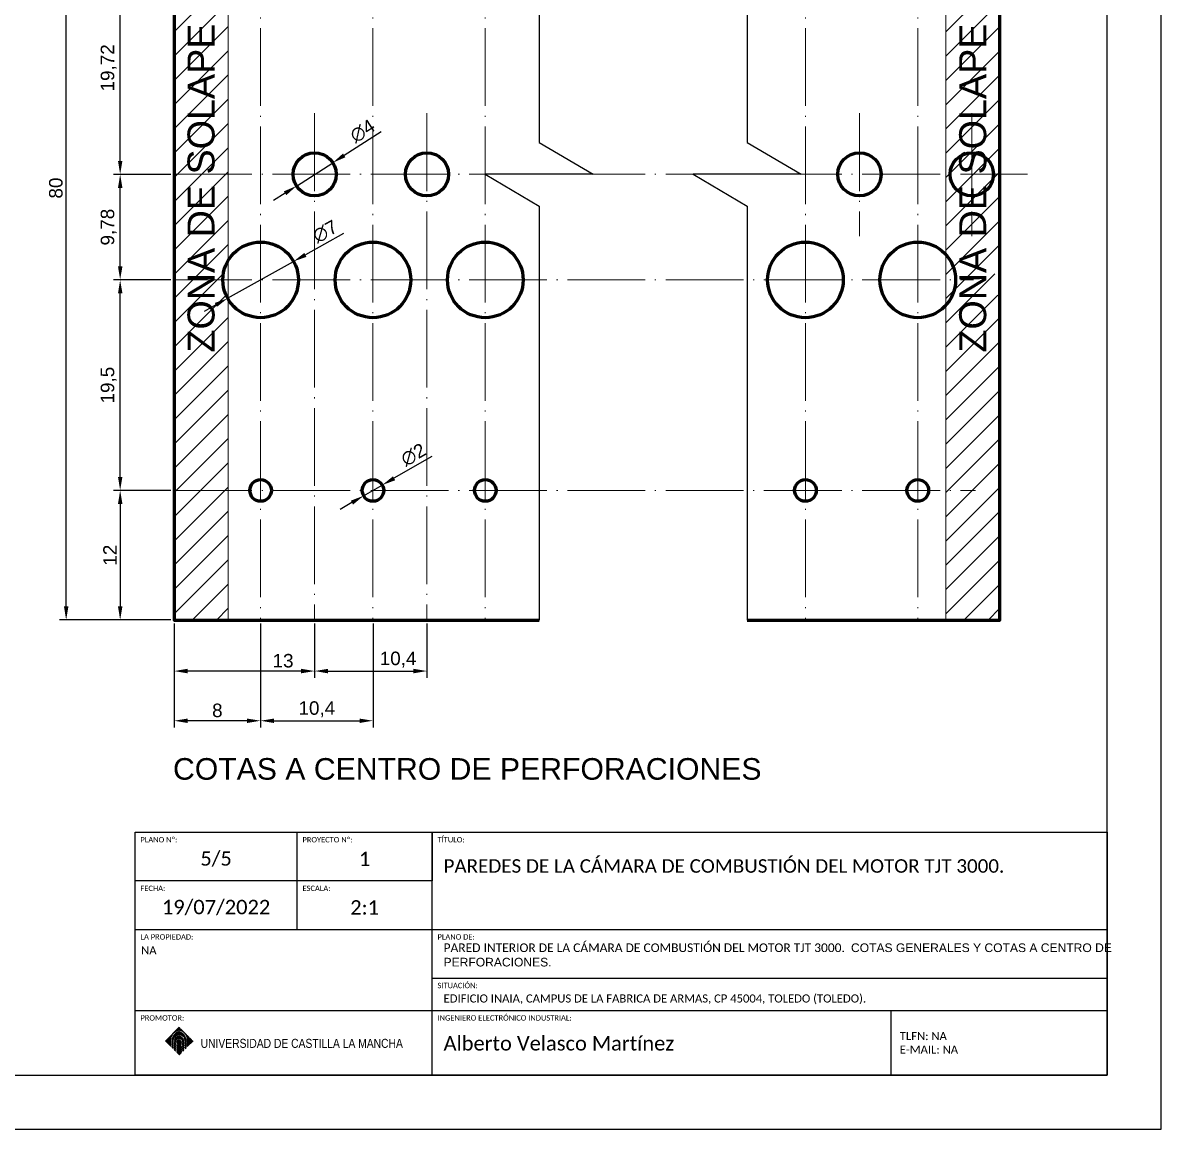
# Model space of a CAD drawing. Header units: millimetres. Extents: x -1265 to -28, y 5 to 1057.
# Drawn here: x -950 to -844.6, y 5 to 107.4 of the extents above; entities that cross this region are included whole.
import ezdxf

# ---------------------------------------------------------------- set-up
doc = ezdxf.new("R2010")
doc.units = ezdxf.units.MM
doc.linetypes.add('ACAD_ISO04W100', pattern=[30, 24, -3, 0, -3])
doc.layers.get('0').update_dxf_attribs({"lineweight": 60})
for name, color, linetype, lineweight in [('00_Leyenda', 250, 'Continuous', 15), ('Cotas', 8, 'Continuous', 20), ('Cotas 2', 8, 'ACAD_ISO04W100', 20)]:
    doc.layers.add(name, color=color, linetype=linetype, lineweight=lineweight)
for name, color, linetype in [('Cajetin', 7, 'Continuous'), ('Cajetin1', 7, 'Continuous'), ('Corte', 7, 'Continuous'), ('Hoja', 7, 'Continuous')]:
    doc.layers.add(name, color=color, linetype=linetype)
doc.layers.add('LOGO CLM', color=7, linetype='Continuous', true_color=0xffffff)
doc.styles.add('estilo3', font='gdt.shx')
doc.styles.get("Standard").update_dxf_attribs({"font": 'arial.ttf'})
doc.dimstyles.new('ISO-25', dxfattribs={"dimscale": 0.5, "dimtxt": 2.5, "dimasz": 2.5, "dimexe": 1.25, "dimexo": 0.625, "dimtad": 1, "dimtxsty": 'Standard', "dimcen": 2.5, "dimadec": 0, "dimazin": 0, "dimtfac": 1, "dimtmove": 0, "dimatfit": 3, "dimfxl": 1, "dimarcsym": 0})

# ---------------------------------------------------------------- blocks, each defined once
blk = doc.blocks.new('*D169')
at = {"layer": 'Cotas', "color": 0, "lineweight": -2, "transparency": 16777216}
for p, q in [((-936.31, 64.13), (-941.62, 64.13)), ((-941, 62.88), (-941, 53.38)), ((-936.31, 52.13), (-941.62, 52.13))]:
    blk.add_line(p, q, dxfattribs=at)
at = {"layer": 'Cotas', "color": 0, "transparency": 16777216}
for points in [[(-941.2, 62.88), (-940.79, 62.88), (-941, 64.13)], [(-941.2, 53.38), (-940.79, 53.38), (-941, 52.13)]]:
    blk.add_solid(points, dxfattribs=at)
at = {"layer": 'Defpoints', "color": 0, "transparency": 16777216}
for p in [(-936, 64.13), (-941, 52.13), (-936, 52.13)]:
    blk.add_point(p, dxfattribs=at)
at = {"layer": 'Cotas', "color": 0, "transparency": 16777216, "insert": (-941.94, 58.13), "char_height": 1.25, "attachment_point": 5, "rotation": 90}
blk.add_mtext('12', dxfattribs=at)
blk = doc.blocks.new('*D160')
at = {"layer": 'Cotas', "color": 0, "lineweight": -2, "transparency": 16777216}
for p, q in [((-936.31, 132.13), (-946.62, 132.13)), ((-946, 53.38), (-946, 130.88)), ((-936.31, 52.13), (-946.62, 52.13))]:
    blk.add_line(p, q, dxfattribs=at)
at = {"layer": 'Cotas', "color": 0, "transparency": 16777216}
for points in [[(-946.2, 130.88), (-945.79, 130.88), (-946, 132.13)], [(-946.2, 53.38), (-945.79, 53.38), (-946, 52.13)]]:
    blk.add_solid(points, dxfattribs=at)
at = {"layer": 'Defpoints', "color": 0, "transparency": 16777216}
for p in [(-946, 132.13), (-936, 132.13), (-936, 52.13)]:
    blk.add_point(p, dxfattribs=at)
at = {"layer": 'Cotas', "color": 0, "transparency": 16777216, "insert": (-946.95, 92.13), "char_height": 1.25, "attachment_point": 5, "rotation": 90}
blk.add_mtext('80', dxfattribs=at)
blk = doc.blocks.new('*D164')
at = {"layer": 'Cotas', "color": 0, "lineweight": -2, "transparency": 16777216}
for p, q in [((-936.31, 83.63), (-941.62, 83.63)), ((-941, 65.38), (-941, 82.38)), ((-936.31, 64.13), (-941.62, 64.13))]:
    blk.add_line(p, q, dxfattribs=at)
at = {"layer": 'Cotas', "color": 0, "transparency": 16777216}
for points in [[(-941.2, 82.38), (-940.79, 82.38), (-941, 83.63)], [(-941.2, 65.38), (-940.79, 65.38), (-941, 64.13)]]:
    blk.add_solid(points, dxfattribs=at)
at = {"layer": 'Defpoints', "color": 0, "transparency": 16777216}
for p in [(-941, 83.63), (-936, 83.63), (-936, 64.13)]:
    blk.add_point(p, dxfattribs=at)
at = {"layer": 'Cotas', "color": 0, "transparency": 16777216, "insert": (-942.06, 73.88), "char_height": 1.25, "attachment_point": 5, "rotation": 90}
blk.add_mtext('19,5', dxfattribs=at)
blk = doc.blocks.new('*D165')
at = {"layer": 'Cotas', "color": 0, "lineweight": -2, "transparency": 16777216}
for p, q in [((-936.31, 93.4), (-941.62, 93.4)), ((-941, 84.88), (-941, 92.15)), ((-936.31, 83.63), (-941.62, 83.63))]:
    blk.add_line(p, q, dxfattribs=at)
at = {"layer": 'Cotas', "color": 0, "transparency": 16777216}
for points in [[(-941.2, 92.15), (-940.79, 92.15), (-941, 93.4)], [(-941.2, 84.88), (-940.79, 84.88), (-941, 83.63)]]:
    blk.add_solid(points, dxfattribs=at)
at = {"layer": 'Defpoints', "color": 0, "transparency": 16777216}
for p in [(-941, 93.4), (-936, 93.4), (-936, 83.63)]:
    blk.add_point(p, dxfattribs=at)
at = {"layer": 'Cotas', "color": 0, "transparency": 16777216, "insert": (-942.06, 88.51), "char_height": 1.25, "attachment_point": 5, "rotation": 90}
blk.add_mtext('9,78', dxfattribs=at)
blk = doc.blocks.new('*D188')
at = {"layer": 'Cotas', "color": 0, "lineweight": -2, "transparency": 16777216}
for p, q in [((-936.31, 113.13), (-941.62, 113.13)), ((-941, 94.65), (-941, 111.88)), ((-936.31, 93.4), (-941.62, 93.4))]:
    blk.add_line(p, q, dxfattribs=at)
at = {"layer": 'Cotas', "color": 0, "transparency": 16777216}
for points in [[(-941.2, 111.88), (-940.79, 111.88), (-941, 113.13)], [(-941.2, 94.65), (-940.79, 94.65), (-941, 93.4)]]:
    blk.add_solid(points, dxfattribs=at)
at = {"layer": 'Defpoints', "color": 0, "transparency": 16777216}
for p in [(-941, 113.13), (-936, 113.13), (-936, 93.4)]:
    blk.add_point(p, dxfattribs=at)
at = {"layer": 'Cotas', "color": 0, "transparency": 16777216, "insert": (-942.06, 103.26), "char_height": 1.25, "attachment_point": 5, "rotation": 90}
blk.add_mtext('19,72', dxfattribs=at)
blk = doc.blocks.new('*D190')
at = {"layer": 'Cotas', "color": 0, "lineweight": -2, "transparency": 16777216}
for p, q in [((-928, 51.81), (-928, 42.17)), ((-917.59, 51.81), (-917.59, 42.17)), ((-926.75, 42.8), (-918.84, 42.8))]:
    blk.add_line(p, q, dxfattribs=at)
at = {"layer": 'Cotas', "color": 0, "transparency": 16777216}
for points in [[(-926.75, 43), (-926.75, 42.59), (-928, 42.8)], [(-918.84, 43), (-918.84, 42.59), (-917.59, 42.8)]]:
    blk.add_solid(points, dxfattribs=at)
at = {"layer": 'Defpoints', "color": 0, "transparency": 16777216}
for p in [(-928, 52.13), (-917.59, 52.13), (-917.59, 42.8)]:
    blk.add_point(p, dxfattribs=at)
at = {"layer": 'Cotas', "color": 0, "transparency": 16777216, "insert": (-922.79, 43.86), "char_height": 1.25, "attachment_point": 5}
blk.add_mtext('10,4', dxfattribs=at)
blk = doc.blocks.new('*D191')
at = {"layer": 'Cotas', "color": 0, "lineweight": -2, "transparency": 16777216}
for p, q in [((-936, 51.81), (-936, 42.17)), ((-928, 51.81), (-928, 42.17)), ((-929.25, 42.8), (-934.75, 42.8))]:
    blk.add_line(p, q, dxfattribs=at)
at = {"layer": 'Cotas', "color": 0, "transparency": 16777216}
for points in [[(-934.75, 43), (-934.75, 42.59), (-936, 42.8)], [(-929.25, 43), (-929.25, 42.59), (-928, 42.8)]]:
    blk.add_solid(points, dxfattribs=at)
at = {"layer": 'Defpoints', "color": 0, "transparency": 16777216}
for p in [(-936, 52.13), (-928, 52.13), (-936, 42.8)]:
    blk.add_point(p, dxfattribs=at)
at = {"layer": 'Cotas', "color": 0, "transparency": 16777216, "insert": (-932, 43.75), "char_height": 1.25, "attachment_point": 5}
blk.add_mtext('8', dxfattribs=at)
blk = doc.blocks.new('*D192')
at = {"layer": 'Cotas', "color": 0, "lineweight": -2, "transparency": 16777216}
for p, q in [((-923, 51.81), (-923, 46.77)), ((-912.6, 51.81), (-912.6, 46.77)), ((-921.75, 47.4), (-913.85, 47.4))]:
    blk.add_line(p, q, dxfattribs=at)
at = {"layer": 'Cotas', "color": 0, "transparency": 16777216}
for points in [[(-921.75, 47.61), (-921.75, 47.19), (-923, 47.4)], [(-913.85, 47.61), (-913.85, 47.19), (-912.6, 47.4)]]:
    blk.add_solid(points, dxfattribs=at)
at = {"layer": 'Defpoints', "color": 0, "transparency": 16777216}
for p in [(-923, 52.13), (-912.6, 52.13), (-912.6, 47.4)]:
    blk.add_point(p, dxfattribs=at)
at = {"layer": 'Cotas', "color": 0, "transparency": 16777216, "insert": (-915.27, 48.46), "char_height": 1.25, "attachment_point": 5}
blk.add_mtext('10,4', dxfattribs=at)
blk = doc.blocks.new('*D193')
at = {"layer": 'Cotas', "color": 0, "lineweight": -2, "transparency": 16777216}
for p, q in [((-936, 51.81), (-936, 46.77)), ((-923, 51.81), (-923, 46.77)), ((-924.25, 47.4), (-934.75, 47.4))]:
    blk.add_line(p, q, dxfattribs=at)
at = {"layer": 'Cotas', "color": 0, "transparency": 16777216}
for points in [[(-934.75, 47.61), (-934.75, 47.19), (-936, 47.4)], [(-924.25, 47.61), (-924.25, 47.19), (-923, 47.4)]]:
    blk.add_solid(points, dxfattribs=at)
at = {"layer": 'Defpoints', "color": 0, "transparency": 16777216}
for p in [(-936, 52.13), (-923, 52.13), (-936, 47.4)]:
    blk.add_point(p, dxfattribs=at)
at = {"layer": 'Cotas', "color": 0, "transparency": 16777216, "insert": (-925.92, 48.35), "char_height": 1.25, "attachment_point": 5}
blk.add_mtext('13', dxfattribs=at)
blk = doc.blocks.new('*D211')
at = {"layer": 'Cotas 2', "color": 0, "lineweight": -2, "transparency": 16777216}
for p, q in [((-920.31, 87.93), (-923.85, 85.95)), ((-931.05, 81.92), (-924.94, 85.34)), ((-932.14, 81.31), (-933.23, 80.7))]:
    blk.add_line(p, q, dxfattribs=at)
at = {"layer": 'Cotas 2', "color": 0, "transparency": 16777216}
for points in [[(-923.95, 86.13), (-923.75, 85.76), (-924.94, 85.34)], [(-932.24, 81.49), (-932.04, 81.13), (-931.05, 81.92)]]:
    blk.add_solid(points, dxfattribs=at)
at = {"layer": 'Defpoints', "color": 0, "transparency": 16777216}
for p in [(-924.94, 85.34), (-931.05, 81.92)]:
    blk.add_point(p, dxfattribs=at)
at = {"layer": 'Cotas 2', "color": 0, "transparency": 16777216, "insert": (-922.02, 88.1), "char_height": 1.25, "attachment_point": 5, "rotation": 29.2263}
blk.add_mtext('∅7', dxfattribs=at)
blk = doc.blocks.new('*D212')
at = {"layer": 'Cotas 2', "color": 0, "lineweight": -2, "transparency": 16777216}
for p, q in [((-916.85, 97.34), (-920.26, 95.15)), ((-924.68, 92.32), (-921.31, 94.48)), ((-925.73, 91.65), (-926.79, 90.98))]:
    blk.add_line(p, q, dxfattribs=at)
at = {"layer": 'Cotas 2', "color": 0, "transparency": 16777216}
for points in [[(-920.37, 95.33), (-920.15, 94.98), (-921.31, 94.48)], [(-925.85, 91.82), (-925.62, 91.47), (-924.68, 92.32)]]:
    blk.add_solid(points, dxfattribs=at)
at = {"layer": 'Defpoints', "color": 0, "transparency": 16777216}
for p in [(-921.31, 94.48), (-924.68, 92.32)]:
    blk.add_point(p, dxfattribs=at)
at = {"layer": 'Cotas 2', "color": 0, "transparency": 16777216, "insert": (-918.56, 97.41), "char_height": 1.25, "attachment_point": 5, "rotation": 32.6185}
blk.add_mtext('∅4', dxfattribs=at)
blk = doc.blocks.new('*D214')
at = {"layer": 'Cotas 2', "color": 0, "lineweight": -2, "transparency": 16777216}
for p, q in [((-912.15, 67.28), (-915.65, 65.25)), ((-918.46, 63.63), (-916.73, 64.63)), ((-919.54, 63), (-920.63, 62.37))]:
    blk.add_line(p, q, dxfattribs=at)
at = {"layer": 'Cotas 2', "color": 0, "transparency": 16777216}
for points in [[(-915.75, 65.43), (-915.54, 65.07), (-916.73, 64.63)], [(-919.65, 63.18), (-919.44, 62.82), (-918.46, 63.63)]]:
    blk.add_solid(points, dxfattribs=at)
at = {"layer": 'Defpoints', "color": 0, "transparency": 16777216}
for p in [(-916.73, 64.63), (-918.46, 63.63)]:
    blk.add_point(p, dxfattribs=at)
at = {"layer": 'Cotas 2', "color": 0, "transparency": 16777216, "insert": (-913.85, 67.43), "char_height": 1.25, "attachment_point": 5, "rotation": 30.0586}
blk.add_mtext('∅2', dxfattribs=at)

msp = doc.modelspace()

# ---------------------------------------------------------------- hatches: boundary and pattern name
at = {"layer": 'Cotas'}
h = msp.add_hatch(dxfattribs=at)
h.set_pattern_fill('ANSI31', color=256, scale=0.5)
h.set_pattern_definition([(45, (285.2409, 180.593), (-1.122532, 1.122532), [])])
h.paths.add_polyline_path([(-930.996, 132.126), (-935.996, 132.126), (-935.996, 120.126), (-931.246, 120.126, -0.2134218), (-930.996, 120.685)])
h.paths.add_polyline_path([(-930.996, 119.567, -0.2134218), (-931.246, 120.126), (-935.996, 120.126), (-935.996, 113.126), (-930.996, 113.126)])
h.paths.add_polyline_path([(-930.996, 113.126), (-935.996, 113.126), (-935.996, 93.401), (-930.996, 93.401)])
h.paths.add_polyline_path([(-930.996, 81.824, -0.1361061), (-931.496, 83.626), (-935.996, 83.626), (-935.996, 64.126), (-930.996, 64.126)])
h.paths.add_polyline_path([(-930.996, 64.126), (-935.996, 64.126), (-935.996, 52.126), (-930.996, 52.126)])
h.paths.add_polyline_path([(-930.996, 93.401), (-935.996, 93.401), (-935.996, 83.626), (-931.496, 83.626, -0.1361061), (-930.996, 85.429)], flags=16)
h.paths.add_polyline_path([(-930.88, 76.325), (-930.88, 108.045), (-936.032, 108.045), (-936.032, 76.325)], flags=9)
h = msp.add_hatch(dxfattribs=at)
h.set_pattern_fill('ANSI31', color=256, scale=0.5)
h.set_pattern_definition([(45, (356.681, 180.593), (-1.122532, 1.122532), [])])
h.paths.add_polyline_path([(-859.556, 132.126), (-864.556, 132.126), (-864.556, 120.126), (-859.806, 120.126, -0.2134218), (-859.556, 120.685)])
h.paths.add_polyline_path([(-859.556, 119.567, -0.2134218), (-859.806, 120.126), (-864.556, 120.126), (-864.556, 113.126), (-859.556, 113.126)])
h.paths.add_polyline_path([(-859.556, 113.126), (-864.556, 113.126), (-864.556, 93.401), (-859.556, 93.401)])
h.paths.add_polyline_path([(-859.556, 81.824, -0.1361061), (-860.056, 83.626), (-864.556, 83.626), (-864.556, 64.126), (-859.556, 64.126)])
h.paths.add_polyline_path([(-859.556, 64.126), (-864.556, 64.126), (-864.556, 52.126), (-859.556, 52.126)])
h.paths.add_polyline_path([(-859.556, 93.401), (-864.556, 93.401), (-864.556, 83.626), (-860.056, 83.626, -0.1361061), (-859.556, 85.429)], flags=16)
h.paths.add_polyline_path([(-859.44, 76.325), (-859.44, 108.045), (-864.591, 108.045), (-864.591, 76.325)], flags=9)

# ---------------------------------------------------------------- linework, layer by layer
for points in [[(-902.196, 132.126), (-935.996, 132.126), (-935.996, 52.126), (-902.196, 52.126)], [(-882.956, 52.126), (-859.556, 52.126), (-859.556, 132.126), (-882.956, 132.126)]]:
    msp.add_lwpolyline(points)
for centre, radius in [((-922.996, 93.401), 2), ((-912.596, 93.401), 2), ((-872.556, 93.401), 2), ((-862.156, 93.401), 2), ((-927.996, 83.626), 3.5), ((-917.596, 83.626), 3.5), ((-907.196, 83.626), 3.5), ((-877.556, 83.626), 3.5), ((-867.156, 83.626), 3.5), ((-927.996, 64.126), 1), ((-917.596, 64.126), 1), ((-907.196, 64.126), 1), ((-877.556, 64.126), 1), ((-867.156, 64.126), 1)]:
    msp.add_circle(centre, radius)
at = {"layer": 'Cajetin'}
msp.add_line((-912.12, 27.969), (-912.12, 32.469), dxfattribs=at)
at = {"layer": 'Cajetin1'}
for p, q in [((-924.62, 23.469), (-924.62, 32.469)), ((-912.12, 27.969), (-939.62, 27.969)), ((-939.62, 23.469), (-849.62, 23.469)), ((-912.12, 18.969), (-849.62, 18.969)), ((-869.62, 9.969), (-869.62, 15.969))]:
    msp.add_line(p, q, dxfattribs=at)
for points in [[(-1044.62, 9.969), (-849.62, 9.969), (-849.62, 148.469), (-1044.62, 148.469)], [(-849.62, 32.469), (-849.62, 23.469), (-849.62, 9.969), (-939.62, 9.969), (-939.62, 32.469)]]:
    msp.add_lwpolyline(points, close=True, dxfattribs=at)
for points in [[(-912.12, 32.469), (-912.12, 27.969), (-939.62, 27.969)], [(-939.62, 15.969), (-912.12, 15.969), (-912.12, 27.969)], [(-912.12, 9.969), (-912.12, 15.969), (-849.62, 15.969)]]:
    msp.add_lwpolyline(points, dxfattribs=at)
at = {"layer": 'Corte'}
for points in [[(-902.196, 132.126), (-902.196, 96.337), (-897.196, 93.401), (-902.196, 93.401), (-907.196, 93.401), (-902.196, 90.466), (-902.196, 52.126)], [(-882.956, 132.126), (-882.956, 96.337), (-877.956, 93.401), (-882.956, 93.401), (-887.956, 93.401), (-882.956, 90.466), (-882.956, 52.126)]]:
    msp.add_lwpolyline(points, dxfattribs=at)
at = {"layer": 'Cotas'}
for points in [[(-935.996, 52.126), (-930.996, 52.126), (-930.996, 132.126), (-935.996, 132.126)], [(-864.556, 52.126), (-859.556, 52.126), (-859.556, 132.126), (-864.556, 132.126)]]:
    msp.add_lwpolyline(points, close=True, dxfattribs=at)
at = {"layer": 'Cotas 2', "ltscale": 0.3}
for p, q in [((-927.996, 116.032), (-927.996, 52.126)), ((-917.596, 116.032), (-917.596, 52.126)), ((-907.196, 116.032), (-907.196, 52.126)), ((-877.556, 116.032), (-877.556, 52.126)), ((-867.156, 116.032), (-867.156, 52.126)), ((-922.996, 99.053), (-922.996, 52.126)), ((-912.596, 99.053), (-912.596, 52.126)), ((-872.556, 99.053), (-872.556, 87.671)), ((-862.156, 99.053), (-862.156, 87.671)), ((-935.996, 93.401), (-857, 93.401)), ((-935.996, 83.626), (-862, 83.626)), ((-935.996, 64.126), (-861.801, 64.126))]:
    msp.add_line(p, q, dxfattribs=at)
at = {"layer": 'Hoja'}
msp.add_lwpolyline([(-1054.62, 4.969), (-844.62, 4.969), (-844.62, 153.469), (-1054.62, 153.469)], close=True, dxfattribs=at)
at = {"layer": 'LOGO CLM', "color": 234, "true_color": 0x971c47}
for p, q in [((-936.812, 13.126), (-935.524, 14.414)), ((-936.794, 13.107), (-936.05, 13.851)), ((-936.185, 13.299), (-935.477, 14.007)), ((-936.178, 13.343), (-935.506, 14.016)), ((-936.168, 13.391), (-935.535, 14.024)), ((-936.154, 13.443), (-935.584, 14.013)), ((-936.134, 13.501), (-935.642, 13.993)), ((-936.105, 13.569), (-935.71, 13.964)), ((-936.056, 13.655), (-935.796, 13.915)), ((-936.002, 13.898), (-935.505, 14.395)), ((-935.846, 14.017), (-935.486, 14.377)), ((-935.846, 13.6), (-935.449, 13.997)), ((-935.763, 14.062), (-935.467, 14.358)), ((-935.761, 13.647), (-935.422, 13.987)), ((-935.7, 13.67), (-935.395, 13.975)), ((-935.695, 14.092), (-935.448, 14.339)), ((-935.649, 13.683), (-935.369, 13.963)), ((-935.637, 14.112), (-935.429, 14.32)), ((-935.604, 13.69), (-935.344, 13.95)), ((-935.583, 14.128), (-935.41, 14.301)), ((-935.563, 13.693), (-935.32, 13.937)), ((-935.536, 14.137), (-935.391, 14.282)), ((-935.525, 13.694), (-935.296, 13.922)), ((-935.506, 14.13), (-935.373, 14.263)), ((-935.489, 13.692), (-935.273, 13.908)), ((-935.476, 14.121), (-935.354, 14.244)), ((-935.455, 13.687), (-935.251, 13.892)), ((-935.447, 14.112), (-935.335, 14.225)), ((-935.424, 13.681), (-935.229, 13.876)), ((-935.419, 14.103), (-935.316, 14.206)), ((-935.393, 13.674), (-935.207, 13.86)), ((-935.392, 14.092), (-935.297, 14.187)), ((-935.365, 14.081), (-935.278, 14.168)), ((-935.364, 13.665), (-935.187, 13.842)), ((-935.339, 14.069), (-935.259, 14.149)), ((-935.337, 13.655), (-935.167, 13.825)), ((-935.313, 14.057), (-935.24, 14.13)), ((-935.31, 13.643), (-935.147, 13.806)), ((-935.288, 14.044), (-935.221, 14.111)), ((-935.285, 13.631), (-935.128, 13.787)), ((-935.264, 14.03), (-935.202, 14.092)), ((-935.261, 13.617), (-935.11, 13.767)), ((-935.24, 14.016), (-935.183, 14.073)), ((-935.237, 13.602), (-935.092, 13.747)), ((-935.217, 14.002), (-935.164, 14.054)), ((-935.215, 13.587), (-935.075, 13.726)), ((-935.194, 13.986), (-935.145, 14.036)), ((-935.194, 13.57), (-935.059, 13.705)), ((-935.172, 13.97), (-935.126, 14.017)), ((-935.151, 13.954), (-935.107, 13.998)), ((-935.13, 13.937), (-935.088, 13.979)), ((-935.11, 13.92), (-935.069, 13.96)), ((-935.09, 13.902), (-935.05, 13.941)), ((-935.07, 13.883), (-935.032, 13.922)), ((-935.051, 13.864), (-935.013, 13.903)), ((-935.033, 13.844), (-934.994, 13.884)), ((-935.015, 13.824), (-934.975, 13.865)), ((-934.998, 13.804), (-934.956, 13.846)), ((-934.981, 13.783), (-934.937, 13.827)), ((-934.965, 13.761), (-934.918, 13.808)), ((-934.95, 13.739), (-934.899, 13.789)), ((-934.934, 13.716), (-934.88, 13.77)), ((-934.92, 13.692), (-934.861, 13.751)), ((-934.906, 13.669), (-934.842, 13.732)), ((-934.893, 13.644), (-934.823, 13.713)), ((-936.775, 13.088), (-936.169, 13.694)), ((-936.756, 13.069), (-936.214, 13.611)), ((-936.737, 13.05), (-936.243, 13.544)), ((-936.718, 13.031), (-936.264, 13.485)), ((-936.699, 13.012), (-936.279, 13.432)), ((-936.68, 12.993), (-936.291, 13.383)), ((-936.661, 12.975), (-936.299, 13.337)), ((-936.642, 12.956), (-936.305, 13.293)), ((-936.623, 12.937), (-936.308, 13.252)), ((-936.604, 12.918), (-936.31, 13.212)), ((-936.585, 12.899), (-936.31, 13.174)), ((-936.566, 12.88), (-936.31, 13.136)), ((-936.547, 12.861), (-936.31, 13.098)), ((-936.528, 12.842), (-936.31, 13.06)), ((-936.509, 12.823), (-936.31, 13.022)), ((-936.49, 12.804), (-936.31, 12.984)), ((-936.471, 12.785), (-936.31, 12.947)), ((-936.452, 12.766), (-936.31, 12.909)), ((-936.434, 12.747), (-936.31, 12.871)), ((-936.415, 12.728), (-936.31, 12.833)), ((-936.396, 12.709), (-936.31, 12.795)), ((-936.377, 12.69), (-936.31, 12.757)), ((-936.358, 12.671), (-936.31, 12.719)), ((-936.339, 12.652), (-936.31, 12.681)), ((-936.192, 13.216), (-936.039, 13.369)), ((-936.192, 13.178), (-936.061, 13.309)), ((-936.192, 13.14), (-936.074, 13.258)), ((-936.192, 13.102), (-936.082, 13.213)), ((-936.192, 13.064), (-936.085, 13.171)), ((-936.192, 13.027), (-936.085, 13.133)), ((-936.192, 12.989), (-936.085, 13.095)), ((-936.192, 12.951), (-936.085, 13.057)), ((-936.192, 12.913), (-936.085, 13.019)), ((-936.192, 12.875), (-936.085, 12.982)), ((-936.192, 12.837), (-936.085, 12.944)), ((-936.192, 12.799), (-936.085, 12.906)), ((-936.192, 12.761), (-936.085, 12.868)), ((-936.192, 12.723), (-936.085, 12.83)), ((-936.192, 12.686), (-936.085, 12.792)), ((-936.192, 12.648), (-936.085, 12.754)), ((-936.192, 12.61), (-936.085, 12.716)), ((-936.192, 12.572), (-936.085, 12.678)), ((-936.19, 13.256), (-935.992, 13.454)), ((-935.978, 13.165), (-935.556, 13.586)), ((-935.978, 13.127), (-935.519, 13.586)), ((-935.978, 13.089), (-935.484, 13.583)), ((-935.978, 13.051), (-935.809, 13.22)), ((-935.978, 13.013), (-935.855, 13.136)), ((-935.978, 12.975), (-935.87, 13.084)), ((-935.978, 12.937), (-935.875, 13.04)), ((-935.978, 12.899), (-935.875, 13.003)), ((-935.978, 12.861), (-935.871, 12.968)), ((-935.978, 12.823), (-935.865, 12.937)), ((-935.978, 12.786), (-935.856, 12.908)), ((-935.978, 12.748), (-935.845, 12.882)), ((-935.978, 12.71), (-935.832, 12.857)), ((-935.978, 12.672), (-935.817, 12.833)), ((-935.978, 12.634), (-935.801, 12.812)), ((-935.978, 12.596), (-935.871, 12.704)), ((-935.978, 12.558), (-935.876, 12.661)), ((-935.975, 13.206), (-935.598, 13.583)), ((-935.966, 13.253), (-935.644, 13.574)), ((-935.948, 13.308), (-935.7, 13.557)), ((-935.908, 13.386), (-935.778, 13.517)), ((-935.769, 12.656), (-935.334, 13.091)), ((-935.768, 13.036), (-935.56, 13.244)), ((-935.768, 12.619), (-935.326, 13.061)), ((-935.768, 12.581), (-935.323, 13.027)), ((-935.768, 12.543), (-935.325, 12.986)), ((-935.768, 12.505), (-935.341, 12.933)), ((-935.768, 12.467), (-935.39, 12.846)), ((-935.768, 12.429), (-935.39, 12.808)), ((-935.768, 12.392), (-935.39, 12.77)), ((-935.768, 12.354), (-935.39, 12.732)), ((-935.768, 12.316), (-935.362, 12.722)), ((-935.768, 12.278), (-935.34, 12.707)), ((-935.768, 12.24), (-935.326, 12.683)), ((-935.768, 12.202), (-935.323, 12.648)), ((-935.767, 12.999), (-935.523, 13.243)), ((-935.762, 12.967), (-935.491, 13.237)), ((-935.76, 13.082), (-935.606, 13.236)), ((-935.752, 12.938), (-935.462, 13.228)), ((-935.744, 13.285), (-935.451, 13.578)), ((-935.74, 12.913), (-935.437, 13.216)), ((-935.725, 12.889), (-935.414, 13.201)), ((-935.72, 13.159), (-935.684, 13.196)), ((-935.708, 12.869), (-935.393, 13.184)), ((-935.701, 12.838), (-935.375, 13.164)), ((-935.701, 12.8), (-935.358, 13.143)), ((-935.701, 12.762), (-935.345, 13.118)), ((-935.661, 13.331), (-935.421, 13.57)), ((-935.608, 13.345), (-935.392, 13.561)), ((-935.565, 13.351), (-935.365, 13.55)), ((-935.527, 13.351), (-935.339, 13.538)), ((-935.493, 13.347), (-935.315, 13.525)), ((-935.461, 13.34), (-935.292, 13.51)), ((-935.432, 13.331), (-935.27, 13.494)), ((-935.406, 13.32), (-935.249, 13.477)), ((-935.381, 13.307), (-935.23, 13.458)), ((-935.358, 13.293), (-935.211, 13.439)), ((-935.336, 13.276), (-935.194, 13.418)), ((-935.316, 13.258), (-935.178, 13.396)), ((-935.297, 13.239), (-935.164, 13.373)), ((-935.282, 12.8), (-935.102, 12.98)), ((-935.281, 13.218), (-935.15, 13.349)), ((-935.265, 13.196), (-935.138, 13.323)), ((-935.262, 12.782), (-935.102, 12.942)), ((-935.255, 12.865), (-935.102, 13.018)), ((-935.252, 13.171), (-935.127, 13.296)), ((-935.245, 12.761), (-935.102, 12.904)), ((-935.24, 13.145), (-935.118, 13.267)), ((-935.231, 12.737), (-935.102, 12.867)), ((-935.23, 13.117), (-935.111, 13.237)), ((-935.229, 12.929), (-935.102, 13.056)), ((-935.222, 13.087), (-935.105, 13.204)), ((-935.221, 12.71), (-935.102, 12.829)), ((-935.218, 12.977), (-935.102, 13.094)), ((-935.217, 13.054), (-935.102, 13.169)), ((-935.215, 13.018), (-935.102, 13.132)), ((-935.215, 12.677), (-935.102, 12.791)), ((-935.215, 12.639), (-935.102, 12.753)), ((-935.215, 12.601), (-935.102, 12.715)), ((-935.215, 12.563), (-935.102, 12.677)), ((-935.173, 13.553), (-935.043, 13.683)), ((-935.154, 13.534), (-935.028, 13.66)), ((-935.136, 13.515), (-935.013, 13.637)), ((-935.118, 13.494), (-934.999, 13.613)), ((-935.101, 13.473), (-934.986, 13.589)), ((-935.086, 13.451), (-934.973, 13.563)), ((-935.071, 13.427), (-934.961, 13.537)), ((-935.058, 13.403), (-934.95, 13.511)), ((-935.045, 13.378), (-934.94, 13.483)), ((-935.034, 13.351), (-934.93, 13.455)), ((-935.023, 13.324), (-934.921, 13.426)), ((-935.014, 13.295), (-934.913, 13.396)), ((-935.007, 13.264), (-934.906, 13.365)), ((-935.001, 13.232), (-934.9, 13.333)), ((-934.997, 13.199), (-934.895, 13.3)), ((-934.995, 13.163), (-934.892, 13.266)), ((-934.994, 13.125), (-934.889, 13.231)), ((-934.994, 13.087), (-934.888, 13.194)), ((-934.994, 13.049), (-934.888, 13.156)), ((-934.994, 13.012), (-934.888, 13.118)), ((-934.994, 12.974), (-934.888, 13.08)), ((-934.994, 12.936), (-934.888, 13.042)), ((-934.994, 12.898), (-934.888, 13.004)), ((-934.994, 12.86), (-934.888, 12.966)), ((-934.994, 12.822), (-934.888, 12.928)), ((-934.994, 12.784), (-934.888, 12.89)), ((-934.994, 12.746), (-934.888, 12.852)), ((-934.994, 12.708), (-934.888, 12.815)), ((-934.994, 12.671), (-934.888, 12.777)), ((-934.994, 12.633), (-934.888, 12.739)), ((-934.994, 12.595), (-934.888, 12.701)), ((-934.994, 12.557), (-934.888, 12.663)), ((-934.88, 13.619), (-934.804, 13.694)), ((-934.868, 13.593), (-934.785, 13.676)), ((-934.856, 13.567), (-934.766, 13.657)), ((-934.845, 13.54), (-934.747, 13.638)), ((-934.835, 13.512), (-934.728, 13.619)), ((-934.826, 13.484), (-934.709, 13.6)), ((-934.817, 13.454), (-934.69, 13.581)), ((-934.809, 13.424), (-934.672, 13.562)), ((-934.802, 13.393), (-934.653, 13.543)), ((-934.796, 13.362), (-934.634, 13.524)), ((-934.791, 13.329), (-934.615, 13.505)), ((-934.787, 13.295), (-934.596, 13.486)), ((-934.783, 13.26), (-934.577, 13.467)), ((-934.782, 13.224), (-934.558, 13.448)), ((-934.781, 13.187), (-934.539, 13.429)), ((-934.781, 13.149), (-934.52, 13.41)), ((-934.781, 13.111), (-934.501, 13.391)), ((-934.781, 13.073), (-934.482, 13.372)), ((-934.781, 13.035), (-934.463, 13.353)), ((-934.781, 12.998), (-934.444, 13.335)), ((-934.781, 12.96), (-934.425, 13.316)), ((-934.781, 12.922), (-934.406, 13.297)), ((-934.781, 12.884), (-934.387, 13.278)), ((-934.781, 12.846), (-934.368, 13.259)), ((-934.781, 12.808), (-934.349, 13.24)), ((-934.781, 12.77), (-934.331, 13.221)), ((-934.781, 12.732), (-934.312, 13.202)), ((-934.781, 12.694), (-934.293, 13.183)), ((-934.781, 12.657), (-934.274, 13.164)), ((-934.781, 12.619), (-934.255, 13.145)), ((-936.32, 12.634), (-936.31, 12.643)), ((-936.192, 12.534), (-936.085, 12.641)), ((-936.187, 12.501), (-936.085, 12.603)), ((-936.168, 12.482), (-936.085, 12.565)), ((-936.149, 12.463), (-936.085, 12.527)), ((-936.13, 12.444), (-936.085, 12.489)), ((-936.111, 12.425), (-936.085, 12.451)), ((-936.093, 12.406), (-936.085, 12.413)), ((-935.978, 12.52), (-935.876, 12.623)), ((-935.978, 12.482), (-935.876, 12.585)), ((-935.978, 12.445), (-935.876, 12.547)), ((-935.978, 12.407), (-935.876, 12.509)), ((-935.978, 12.369), (-935.876, 12.472)), ((-935.978, 12.331), (-935.876, 12.434)), ((-935.978, 12.293), (-935.876, 12.396)), ((-935.96, 12.274), (-935.876, 12.358)), ((-935.941, 12.255), (-935.876, 12.32)), ((-935.922, 12.236), (-935.876, 12.282)), ((-935.903, 12.217), (-935.876, 12.244)), ((-935.884, 12.198), (-935.876, 12.206)), ((-935.768, 12.164), (-935.323, 12.61)), ((-935.768, 12.126), (-935.323, 12.572)), ((-935.768, 12.088), (-935.323, 12.534)), ((-935.753, 12.066), (-935.323, 12.496)), ((-935.734, 12.047), (-935.323, 12.458)), ((-935.715, 12.028), (-935.323, 12.42)), ((-935.696, 12.009), (-935.323, 12.383)), ((-935.677, 11.99), (-935.323, 12.345)), ((-935.658, 11.972), (-935.323, 12.307)), ((-935.639, 11.953), (-935.323, 12.269)), ((-935.62, 11.934), (-935.323, 12.231)), ((-935.601, 11.915), (-935.323, 12.193)), ((-935.582, 11.896), (-935.323, 12.155)), ((-935.563, 11.877), (-935.323, 12.117)), ((-935.544, 11.858), (-935.323, 12.079)), ((-935.215, 12.525), (-935.102, 12.639)), ((-935.215, 12.487), (-935.102, 12.601)), ((-935.215, 12.45), (-935.102, 12.563)), ((-935.215, 12.412), (-935.102, 12.525)), ((-935.215, 12.374), (-935.102, 12.488)), ((-935.215, 12.336), (-935.102, 12.45)), ((-935.215, 12.298), (-935.102, 12.412)), ((-935.215, 12.26), (-935.102, 12.374)), ((-935.215, 12.222), (-935.102, 12.336)), ((-935.194, 12.205), (-935.102, 12.298)), ((-934.994, 12.519), (-934.888, 12.625)), ((-934.994, 12.481), (-934.888, 12.587)), ((-934.994, 12.443), (-934.888, 12.549)), ((-934.994, 12.405), (-934.888, 12.511))]:
    msp.add_line(p, q, dxfattribs=at)

# ---------------------------------------------------------------- texts
at = {"insert": (-936.108, 39.339), "char_height": 2, "attachment_point": 1}
msp.add_mtext_dynamic_manual_height_columns('COTAS A CENTRO DE PERFORACIONES', width=304.85859, gutter_width=12.5, heights=[0], dxfattribs=at)
at = {"layer": '00_Leyenda', "linetype": 'ByBlock', "lineweight": 0}
for s, width, heights, insert, char_height, attachment_point in [('\\pxi1,ql;{\\fCalibri Light|b0|i0|c0|p34;PLANO Nº:}', 42.18868, [5.076], (-939.62, 32.029), 0.5, 1), ('\\pxi1,ql;{\\fCalibri Light|b0|i0|c0|p34;PROYECTO Nº:}', 42.18868, [5.076], (-924.62, 32.029), 0.5, 1), ('\\pxi1,ql;{\\fCalibri Light|b0|i0|c0|p34;TÍTULO:}', 42.18868, [5.076], (-912.12, 32.029), 0.5, 1), ('{\\fCalibri Light|b0|i0|c0|p34;5/5}', 15, [2.547], (-932.12, 30.002), 1.33333, 5), ('\\pxqc;{\\fCalibri Light|b0|i0|c0|p34;1}', 12.5, [2.547], (-924.62, 30.67), 1.33333, 1), ('{\\fCalibri Light|b0|i0|c0|p34;PAREDES DE LA CÁMARA DE COMBUSTIÓN DEL MOTOR TJT 3000.}', 62.5, [6.504], (-911.059, 29.973), 1.25, 1), ('\\pxi1,ql;{\\fCalibri Light|b0|i0|c0|p34;FECHA:}', 42.18868, [5.076], (-939.62, 27.529), 0.5, 1), ('\\pxi1,ql;{\\fCalibri Light|b0|i0|c0|p34;ESCALA:}', 42.18868, [5.076], (-924.62, 27.529), 0.5, 1), ('{\\fCalibri Light|b0|i0|c0|p34;19/07/2022}', 15, [2.547], (-932.12, 25.502), 1.33333, 5), ('\\pxqc;{\\fCalibri Light|b0|i0|c0|p34;2:1}', 12.5, [2.547], (-924.62, 26.178), 1.33333, 1), ('\\pxi1,ql;{\\fCalibri Light|b0|i0|c0|p34;LA PROPIEDAD:}', 42.18868, [5.076], (-939.62, 23.029), 0.5, 1), ('\\pxi1,ql;{\\fCalibri Light|b0|i0|c0|p34;PLANO DE:}', 42.18868, [5.076], (-912.12, 23.029), 0.5, 1), ('{\\fCalibri Light|b0|i0|c0|p34;PARED INTERIOR DE LA CÁMARA DE COMBUSTIÓN DEL MOTOR TJT 3000.  }COTAS GENERALES Y COTAS A CENTRO DE PERFORACIONES.', 61.93141, [3.358], (-911.059, 22.177), 0.8, 1), ('{\\fCalibri Light|b0|i0|c0|p34;NA}', 26.59706, [6.086], (-939.061, 21.911), 0.75, 1), ('\\pxi1,ql;{\\fCalibri Light|b0|i0|c0|p34;SITUACIÓN:}', 42.18868, [5.076], (-912.12, 18.529), 0.5, 1), ('{\\fCalibri Light|b0|i0|c0|p34;EDIFICIO INAIA, CAMPUS DE LA FABRICA DE ARMAS, CP 45004, TOLEDO (TOLEDO).}', 62.5, [6.504], (-911.059, 17.454), 0.75, 1), ('\\pxi1,ql;{\\fCalibri Light|b0|i0|c0|p34;PROMOTOR:}', 42.18868, [5.076], (-939.62, 15.529), 0.5, 1), ('\\pxi1,ql;{\\fCalibri Light|b0|i0|c0|p34;INGENIERO ELECTRÓNICO INDUSTRIAL:}', 42.18868, [5.076], (-912.12, 15.529), 0.5, 1), ('{\\fCalibri Light|b0|i0|c0|p34;Alberto Velasco Martínez}', 42.5, [5.699], (-911.059, 12.918), 1.33333, 4), ('\\pxql;{\\fCalibri Light|b0|i0|c0|p34;   TLFN: NA\\P   E-MAIL: NA}', 20, [6], (-869.62, 12.969), 0.75, 4)]:
    msp.add_mtext_dynamic_manual_height_columns(s, width=width, gutter_width=6.667, heights=heights, dxfattribs=dict(at, insert=insert, char_height=char_height, attachment_point=attachment_point))
at = {"layer": 'Cotas', "char_height": 2.5, "attachment_point": 5, "rotation": 90}
for insert in [(-933.496, 92.126), (-862.056, 92.126)]:
    msp.add_mtext_dynamic_manual_height_columns('\\pxqc;ZONA DE SOLAPE', width=47.97544, gutter_width=12.5, heights=[6.615], dxfattribs=dict(at, insert=insert))
at = {"layer": 'LOGO CLM', "color": 234, "true_color": 0x971c47, "insert": (-933.549, 13.34), "char_height": 0.83333, "width": 20.69494, "attachment_point": 1, "style": 'estilo3'}
msp.add_mtext('{\\fArial Narrow|b0|i0|c0|p34;UNIVERSIDAD DE CASTILLA LA MANCHA}', dxfattribs=at)

# ---------------------------------------------------------------- dimensions: what is measured, and where the dimension line sits
at = {"layer": 'Cotas'}
for base, p1, p2, picture, middle in [((-945.996, 132.126), (-935.996, 52.126), (-935.996, 132.126), '*D160', (-946.947, 92.126)), ((-940.99579, 113.12628), (-935.99579, 93.40133), (-935.99579, 113.12628), '*D188', (-942.05948, 103.26381)), ((-940.99579, 93.40133), (-935.99579, 83.62628), (-935.99579, 93.40133), '*D165', (-942.05948, 88.51381)), ((-940.996, 83.626), (-935.996, 64.126), (-935.996, 83.626), '*D164', (-942.059, 73.876))]:
    dim = msp.add_linear_dim(base=base, p1=p1, p2=p2, angle=90, dimstyle='ISO-25', dxfattribs=at)
    dim.commit()
    dim.dimension.update_dxf_attribs({"geometry": picture, "text_midpoint": middle})
for p1, p2, distance, picture, middle in [((-935.996, 64.126), (-935.996, 52.126), -5, '*D169', (-941.936, 58.126)), ((-927.996, 52.126), (-917.593, 52.126), -9.33, '*D190', (-922.794, 43.86))]:
    dim = msp.add_aligned_dim(p1=p1, p2=p2, distance=distance, dimstyle='ISO-25', dxfattribs=at)
    dim.commit()
    dim.dimension.update_dxf_attribs({"geometry": picture, "text_midpoint": middle})
dim = msp.add_linear_dim(base=(-935.996, 42.796), p1=(-927.996, 52.126), p2=(-935.996, 52.126), dimstyle='ISO-25', dxfattribs=at)
dim.commit()
dim.dimension.update_dxf_attribs({"geometry": '*D191', "text_midpoint": (-931.996, 43.747)})
for base, p2, picture, middle in [((-935.996, 47.398), (-935.996, 52.126), '*D193', (-925.92, 47.398)), ((-912.596, 47.398), (-912.596, 52.126), '*D192', (-915.271, 47.398))]:
    dim = msp.add_linear_dim(base=base, p1=(-922.996, 52.126), p2=p2, dimstyle='ISO-25', dxfattribs=at)
    dim.commit()
    dim.dimension.update_dxf_attribs({"geometry": picture, "text_midpoint": middle, "dimtype": 160})
at = {"layer": 'Cotas 2'}
for p1, p2, picture, middle in [((-924.68, 92.323), (-921.311, 94.479), '*D212', (-918.558, 97.412)), ((-931.05, 81.917), (-924.941, 85.335), '*D211', (-922.017, 88.101)), ((-918.461, 63.625), (-916.73, 64.627), '*D214', (-913.852, 67.432))]:
    dim = msp.add_diameter_dim_2p(p1=p1, p2=p2, dimstyle='ISO-25', dxfattribs=at)
    dim.commit()
    dim.dimension.update_dxf_attribs({"geometry": picture, "text_midpoint": middle})

doc.saveas('drawing.dxf')
